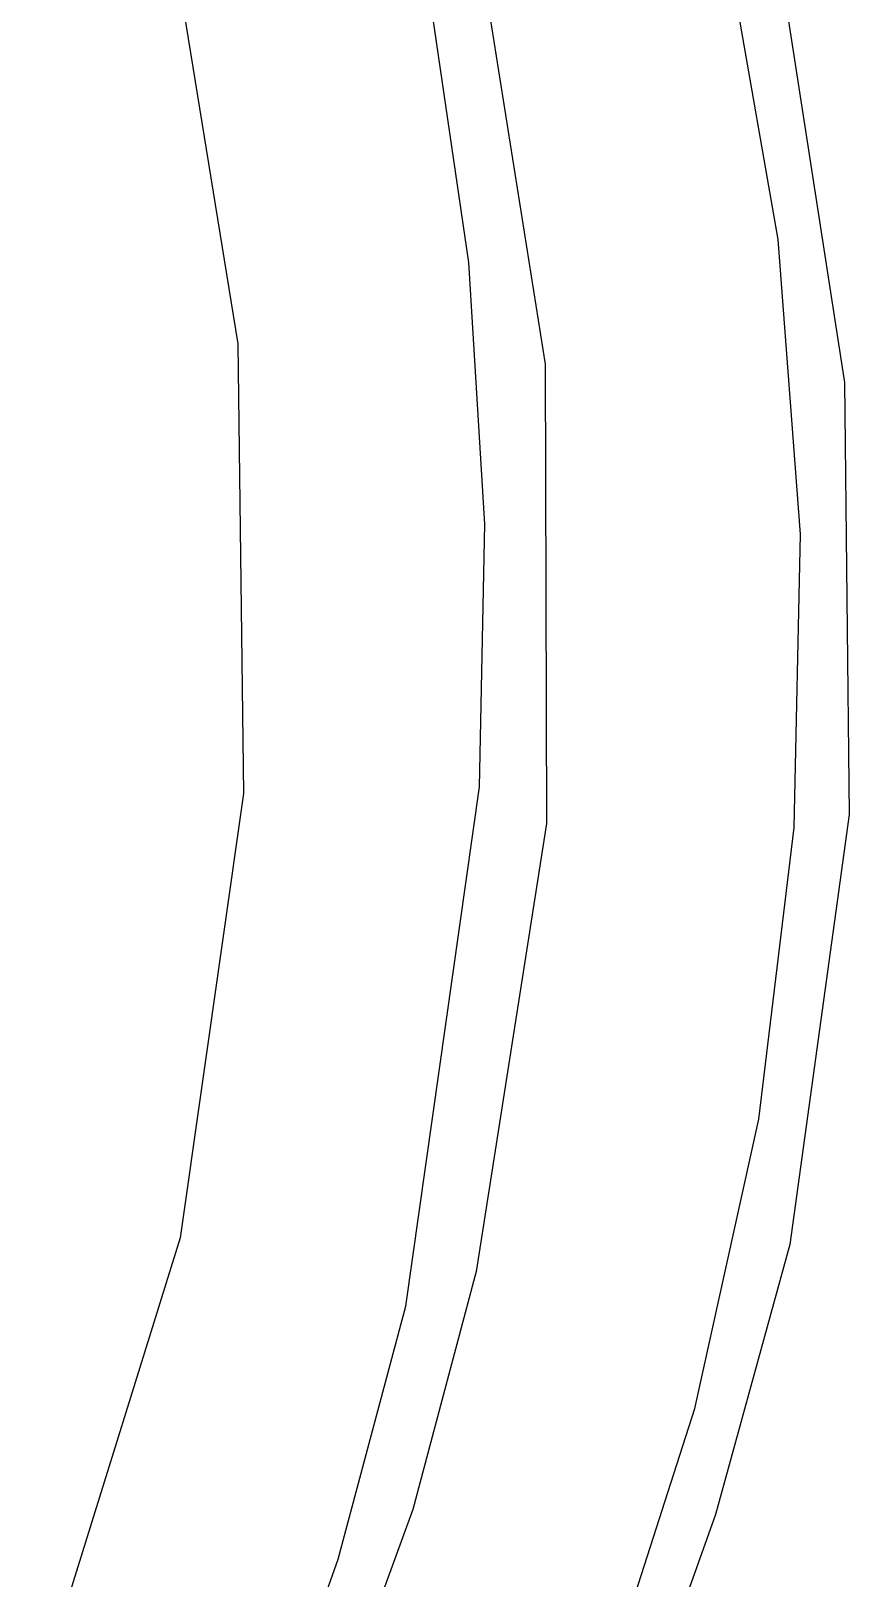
# Model space of a CAD drawing. Extents: x 0.6 to 75.4, y 0.2 to 29.1.
# Drawn here: x 32.98 to 38.77, y 8.74 to 19.69 of the extents above; entities that cross this region are included whole.
import ezdxf

# ---------------------------------------------------------------- set-up
doc = ezdxf.new("R2010")
doc.units = 0

msp = doc.modelspace()

# ---------------------------------------------------------------- linework, layer by layer
at = {"layer": 'Layer 1'}
for p, q in [((33.931064, 20.614256), (34.44373, 17.471995)), ((36.107548, 20.540492), (36.619826, 17.329319)), ((38.268903, 18.209964), (37.902701, 20.300863)), ((38.269736, 20.220733), (38.738227, 17.19797)), ((36.078616, 18.048879), (35.810786, 19.882323)), ((38.428266, 16.125491), (38.268903, 18.209964)), ((36.192818, 16.196014), (36.078616, 18.048879)), ((34.44373, 17.471995), (34.482607, 14.290344)), ((36.619826, 17.329319), (36.629105, 14.078435)), ((38.738227, 17.19797), (38.771279, 14.141448)), ((36.155407, 14.33773), (36.192818, 16.196014)), ((38.382143, 14.049969), (38.428266, 16.125491)), ((34.482607, 14.290344), (34.034864, 11.144715)), ((35.633814, 10.660911), (36.155407, 14.33773)), ((38.771279, 14.141448), (38.351218, 11.097001)), ((36.629105, 14.078435), (36.130434, 10.905848)), ((38.131887, 11.985922), (38.382143, 14.049969)), ((37.678852, 9.935873), (38.131887, 11.985922)), ((34.034864, 11.144715), (32.978234, 7.751655)), ((38.351218, 11.097001), (37.8264, 9.18716)), ((36.130434, 10.905848), (35.68181, 9.22202)), ((35.153664, 8.870382), (35.633814, 10.660911)), ((37.024391, 7.902346), (37.678852, 9.935873)), ((35.68181, 9.22202), (35.086234, 7.584468)), ((37.8264, 9.18716), (37.159828, 7.321621)), ((34.529965, 7.130442), (35.153664, 8.870382))]:
    msp.add_line(p, q, dxfattribs=at)

doc.saveas('drawing.dxf')
